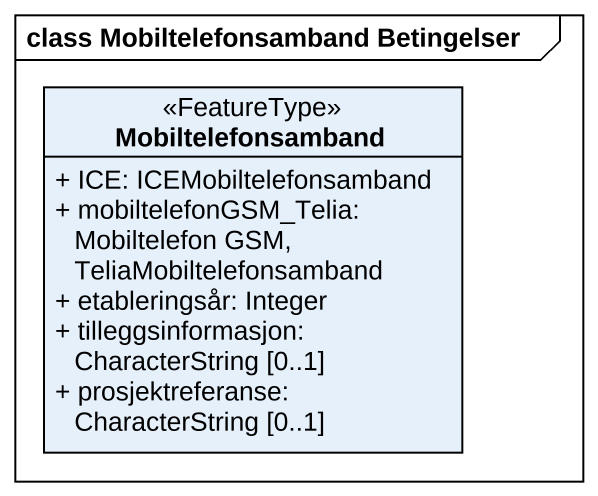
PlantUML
@startuml
mainframe class Mobiltelefonsamband Betingelser
hide circle
hide empty members
skinparam classAttributeIconSize 0
class Mobiltelefonsamband <<FeatureType>> {
  + ICE: ICEMobiltelefonsamband
  + mobiltelefonGSM_Telia: Mobiltelefon GSM, TeliaMobiltelefonsamband
  + etableringsår: Integer
  + tilleggsinformasjon: CharacterString [0..1]
  + prosjektreferanse: CharacterString [0..1]
}
@enduml
